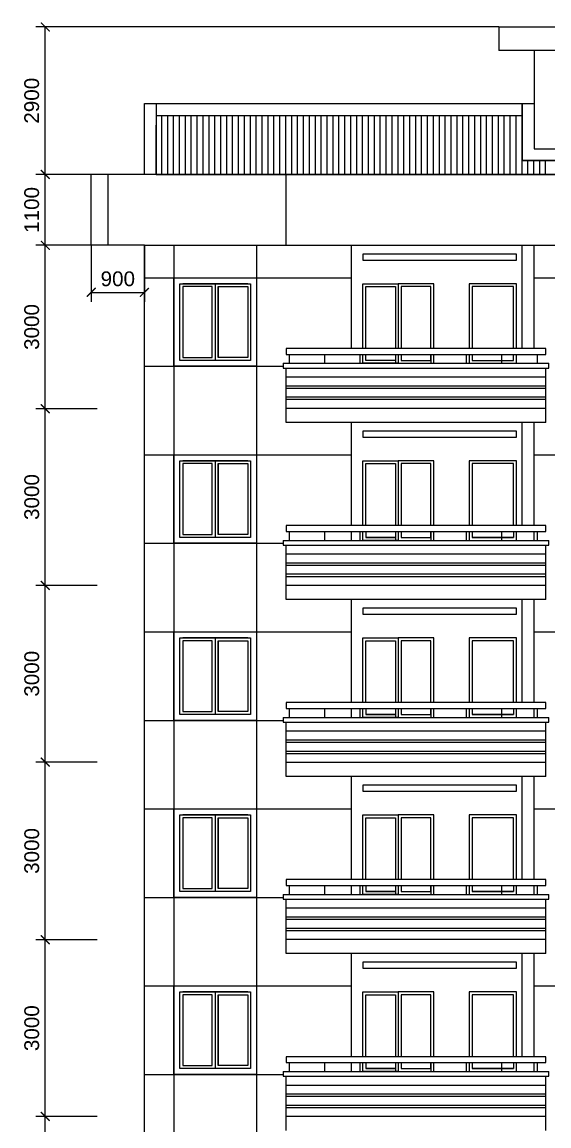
# Model space of a CAD drawing. Header units: millimetres. Extents: x 62416 to 146516, y -59332 to 68.
# Drawn here: x 74227 to 83148, y -28499 to -9793 of the extents above; entities that cross this region are included whole.
import ezdxf

# ---------------------------------------------------------------- set-up
doc = ezdxf.new("R2010")
doc.units = ezdxf.units.MM
doc.header["$LTSCALE"] = 200
doc.header["$MEASUREMENT"] = 0
doc.header["$PDMODE"] = 3
doc.layers.get('0').update_dxf_attribs({"linetype": 'CONTINUOUS'})
doc.layers.get('DEFPOINTS').update_dxf_attribs({"linetype": 'CONTINUOUS'})
for name, color, linetype in [('111', 7, 'CONTINUOUS'), ('DIM', 4, 'CONTINUOUS'), ('DIM1', 6, 'CONTINUOUS'), ('MDUNG', 3, 'CONTINUOUS')]:
    doc.layers.add(name, color=color, linetype=linetype)
doc.styles.add('VNI-HELVE', font='VHELVEN.TTF')
doc.dimstyles.new('DIM100', dxfattribs={"dimtxt": 250, "dimasz": 150, "dimexe": 160, "dimexo": 0, "dimgap": 100, "dimtad": 1, "dimdec": 0, "dimzin": 0, "dimdsep": 46, "dimtxsty": 'VNI-HELVE', "dimblk": 'ARCHTICK', "dimblk1": 'ARCHTICK', "dimblk2": 'ARCHTICK', "dimsah": 1, "dimcen": 0, "dimclrd": 6, "dimclre": 6, "dimclrt": 6, "dimadec": 0, "dimazin": 0, "dimtfac": 0.5, "dimtdec": 0, "dimtix": 1, "dimtofl": 0, "dimtmove": 0, "dimatfit": 3, "dimldrblk": 'ARCHTICK', "dimfxl": 0, "dimtolj": 2, "dimtzin": 0, "dimarcsym": 0})

# ---------------------------------------------------------------- blocks, each defined once
blk = doc.blocks.new('_ArchTick')
at = {"layer": '111', "color": 0, "const_width": 0.15}
blk.add_lwpolyline([(-0.5, -0.5), (0.5, 0.5)], dxfattribs=at)
blk = doc.blocks.new('*D10')
at = {"color": 6, "linetype": 'ByBlock'}
for p, q in [((69008, -25244), (67967, -25244)), ((68127, -28239), (68127, -25244)), ((69008, -28239), (67967, -28239))]:
    blk.add_line(p, q, dxfattribs=at)
at = {"layer": 'DEFPOINTS', "color": 0, "linetype": 'ByBlock'}
for p in [(68127, -25244), (69008, -25244), (69008, -28239)]:
    blk.add_point(p, dxfattribs=at)
at = {"color": 6, "linetype": 'ByBlock', "xscale": 150, "yscale": 150, "zscale": 150}
for p, rotation in [((68127, -25244), 90), ((68127, -28239), 270)]:
    blk.add_blockref('_ArchTick', p, dxfattribs=dict(at, rotation=rotation))
at = {"color": 6, "linetype": 'ByBlock', "insert": (67899, -26741), "char_height": 250, "attachment_point": 5, "rotation": 90, "style": 'VNI-HELVE'}
blk.add_mtext('\\A2;3000', dxfattribs=at)
blk = doc.blocks.new('*D11')
at = {"color": 6, "linetype": 'ByBlock'}
for p, q in [((69008, -22250), (67967, -22250)), ((68127, -25244), (68127, -22250)), ((69008, -25244), (67967, -25244))]:
    blk.add_line(p, q, dxfattribs=at)
at = {"layer": 'DEFPOINTS', "color": 0, "linetype": 'ByBlock'}
for p in [(68127, -22250), (69008, -22250), (69008, -25244)]:
    blk.add_point(p, dxfattribs=at)
at = {"color": 6, "linetype": 'ByBlock', "xscale": 150, "yscale": 150, "zscale": 150}
for p, rotation in [((68127, -22250), 90), ((68127, -25244), 270)]:
    blk.add_blockref('_ArchTick', p, dxfattribs=dict(at, rotation=rotation))
at = {"color": 6, "linetype": 'ByBlock', "insert": (67899, -23747), "char_height": 250, "attachment_point": 5, "rotation": 90, "style": 'VNI-HELVE'}
blk.add_mtext('\\A2;3000', dxfattribs=at)
blk = doc.blocks.new('*D12')
at = {"color": 6, "linetype": 'ByBlock'}
for p, q in [((69008, -19239), (67967, -19239)), ((68127, -22250), (68127, -19239)), ((69008, -22250), (67967, -22250))]:
    blk.add_line(p, q, dxfattribs=at)
at = {"layer": 'DEFPOINTS', "color": 0, "linetype": 'ByBlock'}
for p in [(68127, -19239), (69008, -19239), (69008, -22250)]:
    blk.add_point(p, dxfattribs=at)
at = {"color": 6, "linetype": 'ByBlock', "xscale": 150, "yscale": 150, "zscale": 150}
for p, rotation in [((68127, -19239), 90), ((68127, -22250), 270)]:
    blk.add_blockref('_ArchTick', p, dxfattribs=dict(at, rotation=rotation))
at = {"color": 6, "linetype": 'ByBlock', "insert": (67899, -20744), "char_height": 250, "attachment_point": 5, "rotation": 90, "style": 'VNI-HELVE'}
blk.add_mtext('\\A2;3000', dxfattribs=at)
blk = doc.blocks.new('*D13')
at = {"color": 6, "linetype": 'ByBlock'}
for p, q in [((69008, -16243), (67967, -16243)), ((68127, -19239), (68127, -16243)), ((69008, -19239), (67967, -19239))]:
    blk.add_line(p, q, dxfattribs=at)
at = {"layer": 'DEFPOINTS', "color": 0, "linetype": 'ByBlock'}
for p in [(68127, -16243), (69008, -16243), (69008, -19239)]:
    blk.add_point(p, dxfattribs=at)
at = {"color": 6, "linetype": 'ByBlock', "xscale": 150, "yscale": 150, "zscale": 150}
for p, rotation in [((68127, -16243), 90), ((68127, -19239), 270)]:
    blk.add_blockref('_ArchTick', p, dxfattribs=dict(at, rotation=rotation))
at = {"color": 6, "linetype": 'ByBlock', "insert": (67899, -17741), "char_height": 250, "attachment_point": 5, "rotation": 90, "style": 'VNI-HELVE'}
blk.add_mtext('\\A2;3000', dxfattribs=at)
blk = doc.blocks.new('*D14')
at = {"color": 6, "linetype": 'ByBlock'}
for p, q in [((69008, -13249), (67967, -13249)), ((68127, -16243), (68127, -13249)), ((69008, -16243), (67967, -16243))]:
    blk.add_line(p, q, dxfattribs=at)
at = {"layer": 'DEFPOINTS', "color": 0, "linetype": 'ByBlock'}
for p in [(68127, -13249), (69008, -13249), (69008, -16243)]:
    blk.add_point(p, dxfattribs=at)
at = {"color": 6, "linetype": 'ByBlock', "xscale": 150, "yscale": 150, "zscale": 150}
for p, rotation in [((68127, -13249), 90), ((68127, -16243), 270)]:
    blk.add_blockref('_ArchTick', p, dxfattribs=dict(at, rotation=rotation))
at = {"color": 6, "linetype": 'ByBlock', "insert": (67899, -14746), "char_height": 250, "attachment_point": 5, "rotation": 90, "style": 'VNI-HELVE'}
blk.add_mtext('\\A2;3000', dxfattribs=at)
blk = doc.blocks.new('*D15')
at = {"color": 6, "linetype": 'ByBlock'}
for p, q in [((75398, -12931), (74460, -12931)), ((74620, -15700), (74620, -12931)), ((75501, -15700), (74460, -15700))]:
    blk.add_line(p, q, dxfattribs=at)
at = {"layer": 'DEFPOINTS', "color": 0, "linetype": 'ByBlock'}
for p in [(74620, -12931), (75398, -12931), (75501, -15700)]:
    blk.add_point(p, dxfattribs=at)
at = {"color": 6, "linetype": 'ByBlock', "xscale": 150, "yscale": 150, "zscale": 150}
for p, rotation in [((74620, -12931), 90), ((74620, -15700), 270)]:
    blk.add_blockref('_ArchTick', p, dxfattribs=dict(at, rotation=rotation))
at = {"color": 6, "linetype": 'ByBlock', "insert": (74391, -14315), "char_height": 250, "attachment_point": 5, "rotation": 90, "style": 'VNI-HELVE'}
blk.add_mtext('\\A2;3000', dxfattribs=at)
blk = doc.blocks.new('*D16')
at = {"color": 6, "linetype": 'ByBlock'}
for p, q in [((75398, -11731), (74460, -11731)), ((74620, -12931), (74620, -11731)), ((75398, -12931), (74460, -12931))]:
    blk.add_line(p, q, dxfattribs=at)
at = {"layer": 'DEFPOINTS', "color": 0, "linetype": 'ByBlock'}
for p in [(74620, -11731), (75398, -11731), (75398, -12931)]:
    blk.add_point(p, dxfattribs=at)
at = {"color": 6, "linetype": 'ByBlock', "xscale": 150, "yscale": 150, "zscale": 150}
for p, rotation in [((74620, -11731), 90), ((74620, -12931), 270)]:
    blk.add_blockref('_ArchTick', p, dxfattribs=dict(at, rotation=rotation))
at = {"color": 6, "linetype": 'ByBlock', "insert": (74391, -12331), "char_height": 250, "attachment_point": 5, "rotation": 90, "style": 'VNI-HELVE'}
blk.add_mtext('\\A2;1100', dxfattribs=at)
blk = doc.blocks.new('*D17')
at = {"color": 6, "linetype": 'ByBlock'}
for p, q in [((82298, -9231), (74460, -9231)), ((74620, -11731), (74620, -9231)), ((75398, -11731), (74460, -11731))]:
    blk.add_line(p, q, dxfattribs=at)
at = {"layer": 'DEFPOINTS', "color": 0, "linetype": 'ByBlock'}
for p in [(74620, -9231), (82298, -9231), (75398, -11731)]:
    blk.add_point(p, dxfattribs=at)
at = {"color": 6, "linetype": 'ByBlock', "xscale": 150, "yscale": 150, "zscale": 150}
for p, rotation in [((74620, -9231), 90), ((74620, -11731), 270)]:
    blk.add_blockref('_ArchTick', p, dxfattribs=dict(at, rotation=rotation))
at = {"color": 6, "linetype": 'ByBlock', "insert": (74391, -10481), "char_height": 250, "attachment_point": 5, "rotation": 90, "style": 'VNI-HELVE'}
blk.add_mtext('\\A2;2900', dxfattribs=at)
blk = doc.blocks.new('*D35')
at = {"color": 6, "linetype": 'ByBlock'}
for p, q in [((75398, -12931), (75398, -13888)), ((76298, -12931), (76298, -13888)), ((75398, -13728), (76298, -13728))]:
    blk.add_line(p, q, dxfattribs=at)
at = {"layer": 'DEFPOINTS', "color": 0, "linetype": 'ByBlock'}
for p in [(75398, -12931), (76298, -12931), (76298, -13728)]:
    blk.add_point(p, dxfattribs=at)
at = {"color": 6, "linetype": 'ByBlock', "xscale": 150, "yscale": 150, "zscale": 150, "rotation": 180}
blk.add_blockref('_ArchTick', (75398, -13728), dxfattribs=at)
at = {"color": 6, "linetype": 'ByBlock', "xscale": 150, "yscale": 150, "zscale": 150}
blk.add_blockref('_ArchTick', (76298, -13728), dxfattribs=at)
at = {"color": 6, "linetype": 'ByBlock', "insert": (75848, -13500), "char_height": 250, "attachment_point": 5, "style": 'VNI-HELVE'}
blk.add_mtext('\\A2;900', dxfattribs=at)

msp = doc.modelspace()

# ---------------------------------------------------------------- linework, layer by layer
at = {"layer": 'DIM', "color": 4}
for p, q in [((76592.8, -12376.2), (76592.8, -11374.3)), ((76692.8, -12376.2), (76692.8, -11374.3)), ((76792.8, -12376.2), (76792.8, -11374.3)), ((76892.8, -12376.2), (76892.8, -11374.3)), ((76992.8, -12376.2), (76992.8, -11374.3)), ((77092.8, -12376.2), (77092.8, -11374.3)), ((77192.8, -12376.2), (77192.8, -11374.3)), ((77292.8, -12376.2), (77292.8, -11374.3)), ((77392.8, -12376.2), (77392.8, -11374.3)), ((77492.8, -12376.2), (77492.8, -11374.3)), ((77592.8, -12376.2), (77592.8, -11374.3)), ((77692.8, -12376.2), (77692.8, -11374.3)), ((77792.8, -12376.2), (77792.8, -11374.3)), ((77892.8, -12376.2), (77892.8, -11374.3)), ((77992.8, -12376.2), (77992.8, -11374.3)), ((78092.8, -12376.2), (78092.8, -11374.3)), ((78192.8, -12376.2), (78192.8, -11374.3)), ((78292.8, -12376.2), (78292.8, -11374.3)), ((78392.8, -12376.2), (78392.8, -11374.3)), ((78492.8, -12376.2), (78492.8, -11374.3)), ((78592.8, -12376.2), (78592.8, -11374.3)), ((78692.8, -12376.2), (78692.8, -11374.3)), ((78792.8, -12376.2), (78792.8, -11374.3)), ((78892.8, -12376.2), (78892.8, -11374.3)), ((78992.8, -12376.2), (78992.8, -11374.3)), ((79092.8, -12376.2), (79092.8, -11374.3)), ((79192.8, -12376.2), (79192.8, -11374.3)), ((79292.8, -12376.2), (79292.8, -11374.3)), ((79392.8, -12376.2), (79392.8, -11374.3)), ((79492.8, -12376.2), (79492.8, -11374.3)), ((79592.8, -12376.2), (79592.8, -11374.3)), ((79692.8, -12376.2), (79692.8, -11374.3)), ((79792.8, -12376.2), (79792.8, -11374.3)), ((79892.8, -12376.2), (79892.8, -11374.3)), ((79992.8, -12376.2), (79992.8, -11374.3)), ((80092.8, -12376.2), (80092.8, -11374.3)), ((80192.8, -12376.2), (80192.8, -11374.3)), ((80292.8, -12376.2), (80292.8, -11374.3)), ((80392.8, -12376.2), (80392.8, -11374.3)), ((80492.8, -12376.2), (80492.8, -11374.3)), ((80592.8, -12376.2), (80592.8, -11374.3)), ((80692.8, -12376.2), (80692.8, -11374.3)), ((80792.8, -12376.2), (80792.8, -11374.3)), ((80892.8, -12376.2), (80892.8, -11374.3)), ((80992.8, -12376.2), (80992.8, -11374.3)), ((81092.8, -12376.2), (81092.8, -11374.3)), ((81192.8, -12376.2), (81192.8, -11374.3)), ((81292.8, -12376.2), (81292.8, -11374.3)), ((81392.8, -12376.2), (81392.8, -11374.3)), ((81492.8, -12376.2), (81492.8, -11374.3)), ((81592.8, -12376.2), (81592.8, -11374.3)), ((81692.8, -12376.2), (81692.8, -11374.3)), ((81792.8, -12376.2), (81792.8, -11374.3)), ((81892.8, -12376.2), (81892.8, -11374.3)), ((81992.8, -12376.2), (81992.8, -11374.3)), ((82092.8, -12376.2), (82092.8, -11374.3)), ((82192.8, -12376.2), (82192.8, -11374.3)), ((82292.8, -12376.2), (82292.8, -11374.3)), ((82392.8, -12376.2), (82392.8, -11374.3)), ((82492.8, -12376.2), (82492.8, -11374.3)), ((82592.8, -12376.2), (82592.8, -11374.3)), ((82697.7, -12140.5), (84465.2, -12140.5)), ((84465.2, -12140.5), (82697.7, -12140.5)), ((82697.7, -12376.2), (82697.7, -12140.5)), ((82792.8, -12376.2), (82792.8, -12140.5)), ((82892.8, -12376.2), (82892.8, -12140.5)), ((82992.8, -12376.2), (82992.8, -12140.5)), ((83092.8, -12376.2), (83092.8, -12140.5)), ((79997.7, -13726.2), (79997.7, -13826.2)), ((82597.7, -13726.2), (79997.7, -13726.2)), ((79997.7, -13826.2), (82597.7, -13826.2)), ((82597.7, -13826.2), (82597.7, -13726.2)), ((79997.7, -15326.2), (79997.7, -14226.2)), ((79997.7, -14226.2), (80597.7, -14226.2)), ((80047.7, -15326.2), (80047.7, -14276.2)), ((80047.7, -14276.2), (80547.7, -14276.2)), ((80547.7, -14276.2), (80547.7, -15326.2)), ((80597.7, -14226.2), (80597.7, -15326.2)), ((81197.7, -14226.2), (80597.7, -14226.2)), ((80597.7, -14226.2), (80597.7, -15326.2)), ((81147.7, -14276.2), (80647.7, -14276.2)), ((80647.7, -14276.2), (80647.7, -15326.2)), ((81147.7, -15326.2), (81147.7, -14276.2)), ((81197.7, -15326.2), (81197.7, -14226.2)), ((82597.7, -14226.2), (81797.7, -14226.2)), ((81797.7, -14226.2), (81797.7, -15326.2)), ((82547.7, -14276.2), (81847.7, -14276.2)), ((81847.7, -14276.2), (81847.7, -15326.2)), ((82547.7, -15326.2), (82547.7, -14276.2)), ((82597.7, -15326.2), (82597.7, -14226.2)), ((83097.7, -15426.2), (83097.7, -15326.2)), ((78747.7, -15428.2), (78747.7, -15576.2)), ((79347.7, -15428.2), (79347.7, -15576.2)), ((79947.7, -15428.2), (79947.7, -15576.2)), ((79997.7, -15576.2), (79997.7, -15426.2)), ((80047.7, -15526.2), (80047.7, -15426.2)), ((80547.7, -15426.2), (80547.7, -15526.2)), ((80547.7, -15428.2), (80547.7, -15576.2)), ((80597.7, -15426.2), (80597.7, -15576.2)), ((80597.7, -15426.2), (80597.7, -15576.2)), ((80647.7, -15426.2), (80647.7, -15526.2)), ((81147.7, -15526.2), (81147.7, -15426.2)), ((81147.7, -15428.2), (81147.7, -15576.2)), ((81197.7, -15576.2), (81197.7, -15426.2)), ((81747.7, -15428.2), (81747.7, -15576.2)), ((81797.7, -15426.2), (81797.7, -15576.2)), ((81847.7, -15426.2), (81847.7, -15526.2)), ((82347.7, -15428.2), (82347.7, -15576.2)), ((82547.7, -15526.2), (82547.7, -15426.2)), ((82597.7, -15576.2), (82597.7, -15426.2)), ((82947.7, -15428.2), (82947.7, -15576.2)), ((78647.7, -15576.2), (83147.7, -15576.2)), ((78647.7, -15576.2), (78647.7, -15656.2)), ((78647.7, -15656.2), (83147.7, -15656.2)), ((78697.7, -16576.2), (78697.7, -15656.2)), ((80597.7, -15576.2), (79997.7, -15576.2)), ((80547.7, -15526.2), (80047.7, -15526.2)), ((80597.7, -15576.2), (81197.7, -15576.2)), ((80647.7, -15526.2), (81147.7, -15526.2)), ((81797.7, -15576.2), (82597.7, -15576.2)), ((81847.7, -15526.2), (82547.7, -15526.2)), ((83097.7, -16576.2), (83097.7, -15656.2)), ((83147.7, -15656.2), (83147.7, -15576.2)), ((78697.7, -15806.2), (83097.7, -15806.2)), ((78697.7, -15956.2), (83097.7, -15956.2)), ((78697.7, -15996.2), (83097.7, -15996.2)), ((78697.7, -16146.2), (83097.7, -16146.2)), ((78697.7, -16186.2), (83097.7, -16186.2)), ((78697.7, -16336.2), (83097.7, -16336.2)), ((83097.7, -16576.2), (78697.7, -16576.2)), ((79997.7, -16726.2), (79997.7, -16826.2)), ((82597.7, -16726.2), (79997.7, -16726.2)), ((79997.7, -16826.2), (82597.7, -16826.2)), ((82597.7, -16826.2), (82597.7, -16726.2)), ((79997.7, -18326.2), (79997.7, -17226.2)), ((79997.7, -17226.2), (80597.7, -17226.2)), ((80047.7, -18326.2), (80047.7, -17276.2)), ((80047.7, -17276.2), (80547.7, -17276.2)), ((80547.7, -17276.2), (80547.7, -18326.2)), ((80597.7, -17226.2), (80597.7, -18326.2)), ((81197.7, -17226.2), (80597.7, -17226.2)), ((80597.7, -17226.2), (80597.7, -18326.2)), ((81147.7, -17276.2), (80647.7, -17276.2)), ((80647.7, -17276.2), (80647.7, -18326.2)), ((81147.7, -18326.2), (81147.7, -17276.2)), ((81197.7, -18326.2), (81197.7, -17226.2)), ((82597.7, -17226.2), (81797.7, -17226.2)), ((81797.7, -17226.2), (81797.7, -18326.2)), ((82547.7, -17276.2), (81847.7, -17276.2)), ((81847.7, -17276.2), (81847.7, -18326.2)), ((82547.7, -18326.2), (82547.7, -17276.2)), ((82597.7, -18326.2), (82597.7, -17226.2)), ((83097.7, -18426.2), (83097.7, -18326.2)), ((78747.7, -18428.2), (78747.7, -18576.2)), ((79347.7, -18428.2), (79347.7, -18576.2)), ((79797.7, -18426.2), (79797.7, -18576.2)), ((79947.7, -18428.2), (79947.7, -18576.2)), ((79997.7, -18576.2), (79997.7, -18426.2)), ((80047.7, -18426.2), (80047.7, -18526.2)), ((80547.7, -18426.2), (80547.7, -18526.2)), ((80547.7, -18428.2), (80547.7, -18576.2)), ((80597.7, -18426.2), (80597.7, -18576.2)), ((80597.7, -18426.2), (80597.7, -18576.2)), ((80647.7, -18426.2), (80647.7, -18526.2)), ((81147.7, -18526.2), (81147.7, -18426.2)), ((81147.7, -18428.2), (81147.7, -18576.2)), ((81197.7, -18576.2), (81197.7, -18426.2)), ((81747.7, -18428.2), (81747.7, -18576.2)), ((81797.7, -18426.2), (81797.7, -18576.2)), ((81847.7, -18426.2), (81847.7, -18526.2)), ((82347.7, -18428.2), (82347.7, -18576.2)), ((82547.7, -18426.2), (82547.7, -18526.2)), ((82597.7, -18576.2), (82597.7, -18426.2)), ((82947.7, -18428.2), (82947.7, -18576.2)), ((78647.7, -18576.2), (83147.7, -18576.2)), ((78647.7, -18576.2), (78647.7, -18656.2)), ((78647.7, -18656.2), (83147.7, -18656.2)), ((78697.7, -19576.2), (78697.7, -18656.2)), ((80597.7, -18576.2), (79997.7, -18576.2)), ((80047.7, -18526.2), (80547.7, -18526.2)), ((80547.7, -18526.2), (80047.7, -18526.2)), ((80597.7, -18576.2), (81197.7, -18576.2)), ((80647.7, -18526.2), (81147.7, -18526.2)), ((81797.7, -18576.2), (82597.7, -18576.2)), ((82547.7, -18526.2), (81847.7, -18526.2)), ((81847.7, -18526.2), (82547.7, -18526.2)), ((83097.7, -19576.2), (83097.7, -18656.2)), ((83147.7, -18656.2), (83147.7, -18576.2)), ((78697.7, -18806.2), (83097.7, -18806.2)), ((78697.7, -18956.2), (83097.7, -18956.2)), ((78697.7, -18996.2), (83097.7, -18996.2)), ((78697.7, -19146.2), (83097.7, -19146.2)), ((78697.7, -19186.2), (83097.7, -19186.2)), ((78697.7, -19336.2), (83097.7, -19336.2)), ((83097.7, -19576.2), (78697.7, -19576.2)), ((78747.7, -21428.2), (78747.7, -21576.2)), ((79347.7, -21428.2), (79347.7, -21576.2)), ((79797.7, -21426.2), (79797.7, -21576.2)), ((79947.7, -21428.2), (79947.7, -21576.2)), ((80547.7, -21428.2), (80547.7, -21576.2)), ((81147.7, -21428.2), (81147.7, -21576.2)), ((81747.7, -21428.2), (81747.7, -21576.2)), ((82347.7, -21428.2), (82347.7, -21576.2)), ((82897.7, -21576.2), (82897.7, -21426.2)), ((82947.7, -21428.2), (82947.7, -21576.2)), ((83097.7, -21426.2), (83097.7, -21326.2)), ((78647.7, -21576.2), (83147.7, -21576.2)), ((78647.7, -21576.2), (78647.7, -21656.2)), ((78647.7, -21656.2), (83147.7, -21656.2)), ((78697.7, -22576.2), (78697.7, -21656.2)), ((83097.7, -22576.2), (83097.7, -21656.2)), ((83147.7, -21656.2), (83147.7, -21576.2)), ((78697.7, -21806.2), (83097.7, -21806.2)), ((78697.7, -21956.2), (83097.7, -21956.2)), ((78697.7, -21996.2), (83097.7, -21996.2)), ((78697.7, -22146.2), (83097.7, -22146.2)), ((78697.7, -22186.2), (83097.7, -22186.2)), ((78697.7, -22336.2), (83097.7, -22336.2)), ((83097.7, -22576.2), (78697.7, -22576.2)), ((78747.7, -24428.2), (78747.7, -24576.2)), ((79347.7, -24428.2), (79347.7, -24576.2)), ((79797.7, -24426.2), (79797.7, -24576.2)), ((79947.7, -24428.2), (79947.7, -24576.2)), ((80547.7, -24428.2), (80547.7, -24576.2)), ((81147.7, -24428.2), (81147.7, -24576.2)), ((81747.7, -24428.2), (81747.7, -24576.2)), ((82347.7, -24428.2), (82347.7, -24576.2)), ((82897.7, -24576.2), (82897.7, -24426.2)), ((82947.7, -24428.2), (82947.7, -24576.2)), ((83097.7, -24426.2), (83097.7, -24326.2)), ((78647.7, -24576.2), (83147.7, -24576.2)), ((78647.7, -24576.2), (78647.7, -24656.2)), ((78647.7, -24656.2), (83147.7, -24656.2)), ((78697.7, -25576.2), (78697.7, -24656.2)), ((83097.7, -25576.2), (83097.7, -24656.2)), ((83147.7, -24656.2), (83147.7, -24576.2)), ((78697.7, -24806.2), (83097.7, -24806.2)), ((78697.7, -24956.2), (83097.7, -24956.2)), ((78697.7, -24996.2), (83097.7, -24996.2)), ((78697.7, -25146.2), (83097.7, -25146.2)), ((78697.7, -25186.2), (83097.7, -25186.2)), ((78697.7, -25336.2), (83097.7, -25336.2)), ((83097.7, -25576.2), (78697.7, -25576.2)), ((78747.7, -27428.2), (78747.7, -27576.2)), ((79347.7, -27428.2), (79347.7, -27576.2)), ((79797.7, -27426.2), (79797.7, -27576.2)), ((79947.7, -27428.2), (79947.7, -27576.2)), ((80547.7, -27428.2), (80547.7, -27576.2)), ((81147.7, -27428.2), (81147.7, -27576.2)), ((81747.7, -27428.2), (81747.7, -27576.2)), ((82347.7, -27428.2), (82347.7, -27576.2)), ((82897.7, -27576.2), (82897.7, -27426.2)), ((82947.7, -27428.2), (82947.7, -27576.2)), ((83097.7, -27426.2), (83097.7, -27326.2)), ((78647.7, -27576.2), (83147.7, -27576.2)), ((78647.7, -27576.2), (78647.7, -27656.2)), ((78647.7, -27656.2), (83147.7, -27656.2)), ((78697.7, -28576.2), (78697.7, -27656.2)), ((83097.7, -28576.2), (83097.7, -27656.2)), ((83147.7, -27656.2), (83147.7, -27576.2)), ((78697.7, -27806.2), (83097.7, -27806.2)), ((78697.7, -27956.2), (83097.7, -27956.2)), ((78697.7, -27996.2), (83097.7, -27996.2)), ((78697.7, -28146.2), (83097.7, -28146.2)), ((78697.7, -28186.2), (83097.7, -28186.2)), ((78697.7, -28336.2), (83097.7, -28336.2))]:
    msp.add_line(p, q, dxfattribs=at)
at = {"layer": 'DIM', "color": 2, "linetype": 'Continuous'}
for p, q in [((78047.7, -14226.2), (76947.7, -14226.2)), ((77497.7, -14226.2), (77497.7, -15526.2)), ((77547.7, -14276.2), (77547.7, -15476.2)), ((78047.7, -17226.2), (76947.7, -17226.2)), ((77497.7, -17226.2), (77497.7, -18526.2)), ((77547.7, -17276.2), (77547.7, -18476.2)), ((78047.7, -20226.2), (76947.7, -20226.2)), ((77497.7, -20226.2), (77497.7, -21526.2)), ((77547.7, -20276.2), (77547.7, -21476.2)), ((78047.7, -23226.2), (76947.7, -23226.2)), ((77497.7, -23226.2), (77497.7, -24526.2)), ((77547.7, -23276.2), (77547.7, -24476.2)), ((78047.7, -26226.2), (76947.7, -26226.2)), ((77497.7, -26226.2), (77497.7, -27526.2)), ((77547.7, -26276.2), (77547.7, -27476.2))]:
    msp.add_line(p, q, dxfattribs=at)
for points in [[(76897.7, -14226.2), (78097.7, -14226.2), (78097.7, -15526.2), (76897.7, -15526.2)], [(76947.7, -14276.2), (76947.7, -15476.2), (77447.7, -15476.2), (77447.7, -14276.2)], [(78047.7, -14276.2), (78047.7, -15476.2), (77547.7, -15476.2), (77547.7, -14276.2)], [(76897.7, -17226.2), (78097.7, -17226.2), (78097.7, -18526.2), (76897.7, -18526.2)], [(76947.7, -17276.2), (76947.7, -18476.2), (77447.7, -18476.2), (77447.7, -17276.2)], [(78047.7, -17276.2), (78047.7, -18476.2), (77547.7, -18476.2), (77547.7, -17276.2)], [(76897.7, -20226.2), (78097.7, -20226.2), (78097.7, -21526.2), (76897.7, -21526.2)], [(76947.7, -20276.2), (76947.7, -21476.2), (77447.7, -21476.2), (77447.7, -20276.2)], [(78047.7, -20276.2), (78047.7, -21476.2), (77547.7, -21476.2), (77547.7, -20276.2)], [(76897.7, -23226.2), (78097.7, -23226.2), (78097.7, -24526.2), (76897.7, -24526.2)], [(76947.7, -23276.2), (76947.7, -24476.2), (77447.7, -24476.2), (77447.7, -23276.2)], [(78047.7, -23276.2), (78047.7, -24476.2), (77547.7, -24476.2), (77547.7, -23276.2)], [(76897.7, -26226.2), (78097.7, -26226.2), (78097.7, -27526.2), (76897.7, -27526.2)], [(76947.7, -26276.2), (76947.7, -27476.2), (77447.7, -27476.2), (77447.7, -26276.2)], [(78047.7, -26276.2), (78047.7, -27476.2), (77547.7, -27476.2), (77547.7, -26276.2)]]:
    msp.add_lwpolyline(points, close=True, dxfattribs=at)
at = {"layer": 'DIM', "color": 4}
for points in [[(83097.7, -15326.2), (78697.7, -15326.2), (78697.7, -15426.2), (83097.7, -15426.2)], [(83097.7, -18326.2), (78697.7, -18326.2), (78697.7, -18426.2), (83097.7, -18426.2)], [(79997.7, -21326.2), (79997.7, -20226.2), (80597.7, -20226.2), (80597.7, -21326.2)], [(80047.7, -21326.2), (80047.7, -20276.2), (80547.7, -20276.2), (80547.7, -21326.2)], [(81197.7, -21326.2), (81197.7, -20226.2), (80597.7, -20226.2), (80597.7, -21326.2)], [(81147.7, -21326.2), (81147.7, -20276.2), (80647.7, -20276.2), (80647.7, -21326.2)], [(82597.7, -21326.2), (82597.7, -20226.2), (81797.7, -20226.2), (81797.7, -21326.2)], [(82547.7, -21326.2), (82547.7, -20276.2), (81847.7, -20276.2), (81847.7, -21326.2)], [(83097.7, -21326.2), (78697.7, -21326.2), (78697.7, -21426.2), (83097.7, -21426.2)], [(79997.7, -21576.2), (79997.7, -21426.2)], [(80597.7, -21426.2), (80597.7, -21576.2), (79997.7, -21576.2)], [(80547.7, -21426.2), (80547.7, -21526.2), (80047.7, -21526.2)], [(80047.7, -21426.2), (80047.7, -21526.2), (80547.7, -21526.2)], [(80597.7, -21426.2), (80597.7, -21576.2), (81197.7, -21576.2)], [(80647.7, -21426.2), (80647.7, -21526.2), (81147.7, -21526.2)], [(81147.7, -21526.2), (81147.7, -21426.2)], [(81197.7, -21576.2), (81197.7, -21426.2)], [(81797.7, -21426.2), (81797.7, -21576.2), (82597.7, -21576.2)], [(81847.7, -21426.2), (81847.7, -21526.2), (82547.7, -21526.2)], [(82547.7, -21426.2), (82547.7, -21526.2), (81847.7, -21526.2)], [(82597.7, -21576.2), (82597.7, -21426.2)], [(79997.7, -24326.2), (79997.7, -23226.2), (80597.7, -23226.2), (80597.7, -24326.2)], [(80047.7, -24326.2), (80047.7, -23276.2), (80547.7, -23276.2), (80547.7, -24326.2)], [(81197.7, -24326.2), (81197.7, -23226.2), (80597.7, -23226.2), (80597.7, -24326.2)], [(81147.7, -24326.2), (81147.7, -23276.2), (80647.7, -23276.2), (80647.7, -24326.2)], [(82597.7, -24326.2), (82597.7, -23226.2), (81797.7, -23226.2), (81797.7, -24326.2)], [(82547.7, -24326.2), (82547.7, -23276.2), (81847.7, -23276.2), (81847.7, -24326.2)], [(83097.7, -24326.2), (78697.7, -24326.2), (78697.7, -24426.2), (83097.7, -24426.2)], [(79997.7, -24576.2), (79997.7, -24426.2)], [(80597.7, -24426.2), (80597.7, -24576.2), (79997.7, -24576.2)], [(80547.7, -24426.2), (80547.7, -24526.2), (80047.7, -24526.2)], [(80047.7, -24426.2), (80047.7, -24526.2), (80547.7, -24526.2)], [(80597.7, -24426.2), (80597.7, -24576.2), (81197.7, -24576.2)], [(80647.7, -24426.2), (80647.7, -24526.2), (81147.7, -24526.2)], [(81147.7, -24526.2), (81147.7, -24426.2)], [(81197.7, -24576.2), (81197.7, -24426.2)], [(81797.7, -24426.2), (81797.7, -24576.2), (82597.7, -24576.2)], [(81847.7, -24426.2), (81847.7, -24526.2), (82547.7, -24526.2)], [(82547.7, -24426.2), (82547.7, -24526.2), (81847.7, -24526.2)], [(82597.7, -24576.2), (82597.7, -24426.2)], [(79997.7, -27326.2), (79997.7, -26226.2), (80597.7, -26226.2), (80597.7, -27326.2)], [(80047.7, -27326.2), (80047.7, -26276.2), (80547.7, -26276.2), (80547.7, -27326.2)], [(81197.7, -27326.2), (81197.7, -26226.2), (80597.7, -26226.2), (80597.7, -27326.2)], [(81147.7, -27326.2), (81147.7, -26276.2), (80647.7, -26276.2), (80647.7, -27326.2)], [(82597.7, -27326.2), (82597.7, -26226.2), (81797.7, -26226.2), (81797.7, -27326.2)], [(82547.7, -27326.2), (82547.7, -26276.2), (81847.7, -26276.2), (81847.7, -27326.2)], [(83097.7, -27326.2), (78697.7, -27326.2), (78697.7, -27426.2), (83097.7, -27426.2)], [(79997.7, -27576.2), (79997.7, -27426.2)], [(80597.7, -27426.2), (80597.7, -27576.2), (79997.7, -27576.2)], [(80547.7, -27426.2), (80547.7, -27526.2), (80047.7, -27526.2)], [(80047.7, -27426.2), (80047.7, -27526.2), (80547.7, -27526.2)], [(80597.7, -27426.2), (80597.7, -27576.2), (81197.7, -27576.2)], [(80647.7, -27426.2), (80647.7, -27526.2), (81147.7, -27526.2)], [(81147.7, -27526.2), (81147.7, -27426.2)], [(81197.7, -27576.2), (81197.7, -27426.2)], [(81797.7, -27426.2), (81797.7, -27576.2), (82597.7, -27576.2)], [(81847.7, -27426.2), (81847.7, -27526.2), (82547.7, -27526.2)], [(82547.7, -27426.2), (82547.7, -27526.2), (81847.7, -27526.2)], [(82597.7, -27576.2), (82597.7, -27426.2)]]:
    msp.add_lwpolyline(points, dxfattribs=at)
for points in [[(79997.7, -19726.2), (79997.7, -19826.2), (82597.7, -19826.2), (82597.7, -19726.2)], [(79997.7, -22726.2), (79997.7, -22826.2), (82597.7, -22826.2), (82597.7, -22726.2)], [(79997.7, -25726.2), (79997.7, -25826.2), (82597.7, -25826.2), (82597.7, -25726.2)]]:
    msp.add_lwpolyline(points, close=True, dxfattribs=at)
at = {"layer": 'MDUNG', "color": 3}
for p, q in [((82297.7, -9876.2), (89697.7, -9876.2)), ((82297.7, -9876.2), (82297.7, -10276.2)), ((82297.7, -9876.2), (89697.7, -9876.2)), ((89697.7, -10276.2), (82297.7, -10276.2)), ((82897.7, -10276.2), (82897.7, -10526.2)), ((82897.7, -10526.2), (82897.7, -11940.5)), ((76297.7, -12376.2), (76297.7, -11174.3)), ((76297.7, -11174.3), (82897.7, -11174.3)), ((76497.7, -11174.3), (76497.7, -12376.2)), ((82697.7, -11174.3), (82697.7, -12140.5)), ((82697.7, -12140.5), (82697.7, -11174.3)), ((76497.7, -11374.3), (82697.7, -11374.3)), ((76297.7, -12376.2), (76297.7, -11542.1)), ((82897.7, -11940.5), (84680.7, -11940.5)), ((84274.3, -12376.2), (75397.7, -12376.2)), ((75397.7, -13576.2), (75397.7, -12376.2)), ((75683.2, -13576.2), (75683.2, -12376.2)), ((76497.7, -12376.2), (84274.3, -12376.2)), ((78697.7, -13576.2), (78697.7, -12376.2)), ((76297.7, -13576.2), (75397.7, -13576.2)), ((76297.7, -16726.2), (76297.7, -13576.2)), ((76297.7, -13576.2), (83897.7, -13576.2)), ((78197.7, -13576.2), (78197.7, -45076.2)), ((79797.7, -13576.2), (79797.7, -15326.2)), ((82697.7, -15326.2), (82697.7, -13576.2)), ((76297.7, -14126.2), (79797.7, -14126.2)), ((76297.7, -14126.2), (79797.7, -14126.2)), ((82897.7, -14126.2), (83897.7, -14126.2)), ((76297.7, -15626.2), (78647.7, -15626.2)), ((76297.7, -15626.2), (78438.7, -15626.2)), ((79797.7, -16576.2), (79797.7, -18326.2)), ((82697.7, -18326.2), (82697.7, -16576.2)), ((76297.7, -19726.2), (76297.7, -16726.2)), ((76297.7, -17126.2), (79797.7, -17126.2)), ((82897.7, -17126.2), (83897.7, -17126.2)), ((76297.7, -18626.2), (78438.7, -18626.2)), ((76297.7, -18626.2), (78647.7, -18626.2)), ((79797.7, -19576.2), (79797.7, -21326.2)), ((82697.7, -21326.2), (82697.7, -19576.2)), ((76297.7, -22726.2), (76297.7, -19726.2)), ((76297.7, -20126.2), (79797.7, -20126.2)), ((82897.7, -20126.2), (83897.7, -20126.2)), ((76297.7, -21626.2), (78647.7, -21626.2)), ((76297.7, -21626.2), (78438.7, -21626.2)), ((79797.7, -22576.2), (79797.7, -24326.2)), ((82697.7, -24326.2), (82697.7, -22576.2)), ((76297.7, -25726.2), (76297.7, -22726.2)), ((76297.7, -23126.2), (79797.7, -23126.2)), ((82897.7, -23126.2), (83897.7, -23126.2)), ((76297.7, -24626.2), (78647.7, -24626.2)), ((79797.7, -25576.2), (79797.7, -27326.2)), ((82697.7, -27326.2), (82697.7, -25576.2)), ((76297.7, -28726.2), (76297.7, -25726.2)), ((76297.7, -26126.2), (79797.7, -26126.2)), ((82897.7, -26126.2), (83897.7, -26126.2)), ((76297.7, -27626.2), (78647.7, -27626.2))]:
    msp.add_line(p, q, dxfattribs=at)
at = {"layer": 'MDUNG', "color": 7}
msp.add_line((76497.7, -12376.2), (76497.7, -11542.1), dxfattribs=at)
at = {"layer": 'MDUNG', "color": 3, "linetype": 'Continuous'}
msp.add_line((76797.7, -13576.2), (76797.7, -45076.2), dxfattribs=at)
at = {"layer": 'MDUNG'}
for p, q in [((82897.7, -15326.2), (82897.7, -13576.2)), ((82897.7, -18326.2), (82897.7, -16576.2)), ((82897.7, -18576.2), (82897.7, -18426.2)), ((82897.7, -21326.2), (82897.7, -19576.2)), ((82897.7, -24326.2), (82897.7, -22576.2)), ((82897.7, -27326.2), (82897.7, -25576.2))]:
    msp.add_line(p, q, dxfattribs=at)
at = {"layer": 'MDUNG', "color": 3}
for points in [[(76797.7, -14126.2), (78197.7, -14126.2), (78197.7, -15626.2), (76797.7, -15626.2)], [(76797.7, -17126.2), (78197.7, -17126.2), (78197.7, -18626.2), (76797.7, -18626.2)], [(76797.7, -20126.2), (78197.7, -20126.2), (78197.7, -21626.2), (76797.7, -21626.2)], [(76797.7, -23126.2), (78197.7, -23126.2), (78197.7, -24626.2), (76797.7, -24626.2)], [(76797.7, -26126.2), (78197.7, -26126.2), (78197.7, -27626.2), (76797.7, -27626.2)]]:
    msp.add_lwpolyline(points, close=True, dxfattribs=at)

# ---------------------------------------------------------------- dimensions: what is measured, and where the dimension line sits
at = {"layer": 'DIM1', "color": 6, "linetype": 'Continuous'}
for base, p1, p2, text, picture, middle, set_off in [((74619.9, -9876.2), (75397.7, -12376.2), (82297.7, -9876.2), '2900', '*D17', (74391.4, -11126.2), (0, -645.3)), ((74619.9, -12376.2), (75397.7, -13576.2), (75397.7, -12376.2), '1100', '*D16', (74391.4, -12976.2), (0, -645.3)), ((74619.9, -13576.2), (75501.2, -16345), (75397.7, -13576.2), '3000', '*D15', (74391.4, -14960.6), (0, -645.3)), ((74619.9, -16345), (75501.2, -19339.2), (75501.2, -16345), '3000', '*D14', (74391.4, -17842.1), (6492.8, -3095.9)), ((74619.9, -19339.2), (75501.2, -22334.9), (75501.2, -19339.2), '3000', '*D13', (74391.4, -20837.1), (6492.8, -3095.9)), ((74619.9, -22334.9), (75501.2, -25345.4), (75501.2, -22334.9), '3000', '*D12', (74391.4, -23840.2), (6492.8, -3095.9)), ((74619.9, -25345.4), (75501.2, -28339.6), (75501.2, -25345.4), '3000', '*D11', (74391.4, -26842.5), (6492.8, -3095.9)), ((74619.9, -28339.6), (75501.2, -31335.2), (75501.2, -28339.6), '3000', '*D10', (74391.4, -29837.4), (6492.8, -3095.9))]:
    dim = msp.add_linear_dim(base=base, p1=p1, p2=p2, angle=90, text=text, dimstyle='DIM100', dxfattribs=at)
    dim.commit()
    dim.dimension.update_dxf_attribs({"geometry": picture, "text_midpoint": middle, "insert": set_off})
dim = msp.add_linear_dim(base=(76297.7, -14373.6), p1=(75397.7, -13576.2), p2=(76297.7, -13576.2), dimstyle='DIM100', dxfattribs=at)
dim.commit()
dim.dimension.update_dxf_attribs({"geometry": '*D35', "text_midpoint": (75847.7, -14145.1), "insert": (0, -645.3)})

doc.saveas('drawing.dxf')
